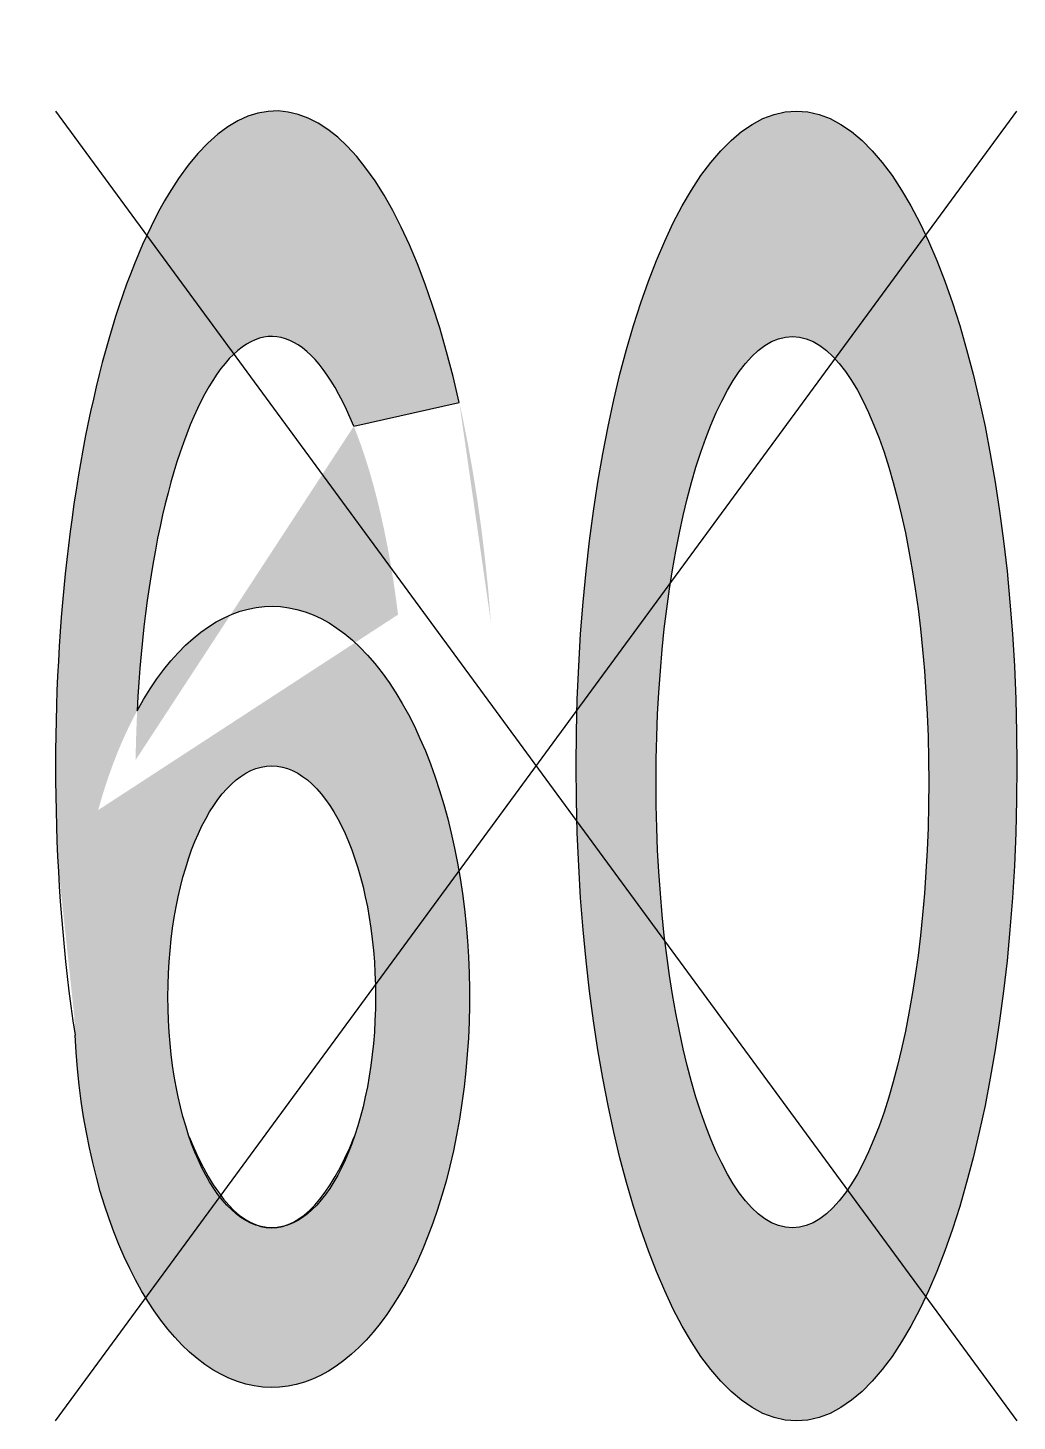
# Model space of a CAD drawing. Header units: metres. Extents: x -1.59 to 1.5, y -0.11 to 4.26.
import ezdxf

# ---------------------------------------------------------------- set-up
doc = ezdxf.new("R2010")
doc.units = ezdxf.units.M

msp = doc.modelspace()

# ---------------------------------------------------------------- hatches: boundary and pattern name
h = msp.add_hatch(color=256)
edge = h.paths.add_edge_path()
edge.add_ellipse((-0.817, 1.9459), major_axis=(0, 2.0506), ratio=0.336382, start_angle=303.6959, end_angle=474.2814)
edge.add_ellipse((-0.8301, 1.223), major_axis=(0, 1.223), ratio=0.505908, start_angle=95.6444, end_angle=402.9072)
edge.add_ellipse((-0.8301, 1.8953), major_axis=(0, 1.3953), ratio=0.305832, start_angle=322.9921, end_angle=440.7858, ccw=False)
edge.add_line((-0.5732, 3.0096), (-0.2431, 3.0836))
edge = h.paths.add_edge_path(flags=16)
edge.add_ellipse((-0.8301, 1.223), major_axis=(0, -0.723), ratio=0.449292, start_angle=0, end_angle=360)
edge = h.paths.add_edge_path()
edge.add_ellipse((0.8125, 1.9459), major_axis=(0, 2.0506), ratio=0.336382, start_angle=0, end_angle=360)
edge = h.paths.add_edge_path(flags=16)
edge.add_ellipse((0.7995, 1.8953), major_axis=(0, 1.3953), ratio=0.305832, start_angle=0, end_angle=360)

# ---------------------------------------------------------------- linework, layer by layer
at = {"flags": 128}
for points in [[(-1.5068, -0.1047), (1.5023, 3.9966)], [(-1.5068, 3.9966), (1.5023, -0.1047)], [(-0.5732, 3.0096), (-0.2431, 3.0836)]]:
    msp.add_lwpolyline(points, dxfattribs=at)
for centre, major_axis, ratio, start_param, end_param in [((-0.817, 1.9459), (0, 2.0506), 0.336382, 5.300493, 8.277772), ((-0.8301, 1.8953), (0, 1.3953), 0.305832, 5.637276, 7.693163), ((-0.8301, 1.8953), (0, 1.3953), 0.305832, 8.774311, 10.075245)]:
    msp.add_ellipse(centre, major_axis=major_axis, ratio=ratio, start_param=start_param, end_param=end_param)
for centre, major_axis, ratio in [((0.8125, 1.9459), (0, 2.0506), 0.336382), ((0.7995, 1.8953), (0, 1.3953), 0.305832), ((-0.8301, 1.223), (0, -0.723), 0.449292)]:
    msp.add_ellipse(centre, major_axis=major_axis, ratio=ratio)
at = {"extrusion": (0, 0, -1)}
msp.add_ellipse((-0.8301, 1.223), major_axis=(0, 1.223), ratio=0.505908, start_param=-0.748871, end_param=4.613876, dxfattribs=at)

doc.saveas('drawing.dxf')
